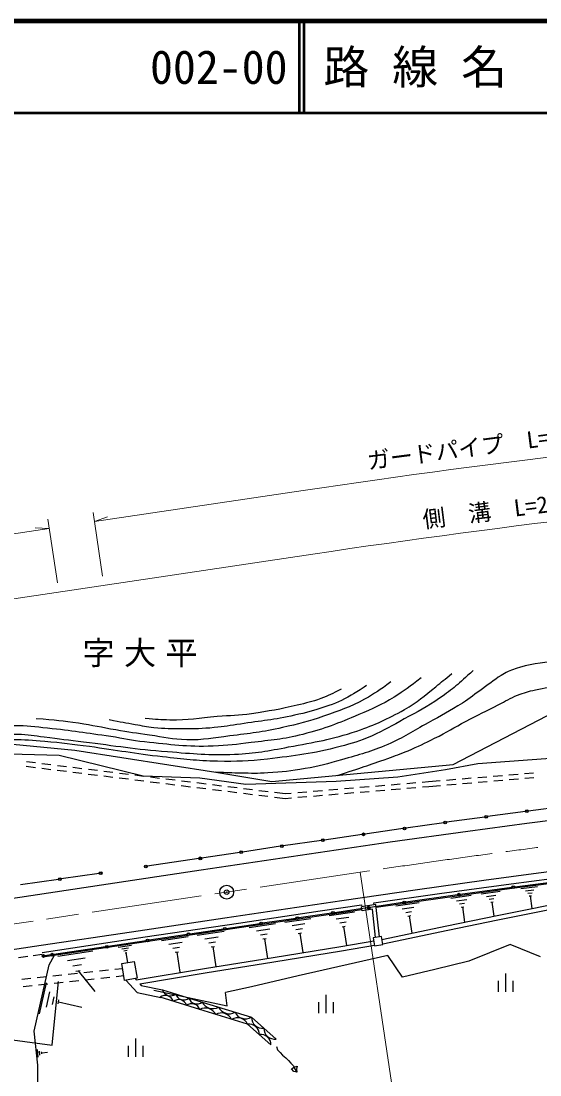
# Model space of a CAD drawing. Units: millimetres, scale not verified. Extents: x 40000 to 680000, y 20000 to 380000.
# Drawn here: x 147490 to 203947, y 265327 to 380000 of the extents above; entities that cross this region are included whole.
import ezdxf
from ezdxf.enums import TextEntityAlignment as Align

# ---------------------------------------------------------------- set-up
doc = ezdxf.new("R2010")
doc.units = ezdxf.units.MM
doc.header["$LTSCALE"] = 1000
doc.header["$PDMODE"] = 32
doc.header["$PDSIZE"] = 500
doc.linetypes.add('CHAIN', pattern=[18.5, 12, -1.5, 3.5, -1.5])
for name, color, linetype, lineweight in [('M-BGD', 7, 'Continuous', 25), ('M-BMK', 2, 'CHAIN', 13), ('M-BMK-ROW', 30, 'Continuous', 25), ('M-BMK-SRVR', 3, 'Continuous', 25), ('M-STR-HTXT', 7, 'Continuous', 13), ('M-STR-STRC', 7, 'Continuous', 25), ('M-TTL', 2, 'Continuous', 140), ('M-TTL-LINE', 7, 'Continuous', 50)]:
    doc.layers.add(name, color=color, linetype=linetype, lineweight=lineweight)
doc.layers.add('M-BMK-HTXT', color=7, linetype='Continuous')
doc.layers.add('M-TTL-TXT', color=7, linetype='Continuous')
doc.styles.add('ＭＳ ゴシック', font='')
doc.styles.get('ＭＳ ゴシック').set_extended_font_data('MS Gothic')

msp = doc.modelspace()

# ---------------------------------------------------------------- linework, layer by layer
at = {"layer": 'M-BGD'}
for p, q in [((148063, 299431), (149056, 299308)), ((148056, 298908), (149049, 298784)), ((149743, 298698), (150736, 298575)), ((149750, 299221), (150743, 299098)), ((151430, 298489), (152423, 298366)), ((151438, 299012), (152430, 298889)), ((153118, 298280), (154110, 298157)), ((153125, 298803), (154117, 298680)), ((154812, 298594), (155804, 298471)), ((156499, 298384), (157491, 298261)), ((158186, 298175), (159178, 298052)), ((202262, 298121), (203258, 298205)), ((154805, 298071), (155797, 297947)), ((156492, 297861), (157484, 297738)), ((158179, 297652), (159171, 297529)), ((159866, 297443), (160858, 297320)), ((159873, 297966), (160865, 297843)), ((161553, 297234), (162545, 297110)), ((161560, 297757), (162552, 297634)), ((163240, 297024), (164232, 296901)), ((163247, 297547), (164239, 297424)), ((164934, 297338), (165926, 297215)), ((166621, 297129), (167614, 297006)), ((189447, 297048), (190443, 297131)), ((191141, 297190), (191811, 297246)), ((191811, 297246), (193094, 297354)), ((193792, 297412), (194788, 297496)), ((195486, 297554), (196482, 297637)), ((195529, 297036), (196526, 297119)), ((197180, 297696), (198176, 297779)), ((197223, 297178), (198220, 297261)), ((198874, 297838), (199870, 297921)), ((198917, 297320), (199914, 297403)), ((200568, 297980), (201564, 298063)), ((200611, 297461), (201608, 297545)), ((202305, 297603), (203302, 297687)), ((164927, 296815), (165919, 296692)), ((166614, 296606), (167607, 296483)), ((168301, 296397), (169294, 296273)), ((168308, 296920), (169301, 296797)), ((169988, 296187), (170981, 296064)), ((169995, 296710), (170988, 296587)), ((171675, 295978), (172668, 295855)), ((171682, 296501), (172675, 296378)), ((173369, 296292), (174362, 296169)), ((175057, 296083), (176221, 295938)), ((176221, 295938), (176891, 295994)), ((177588, 296053), (178585, 296137)), ((179283, 296195), (180279, 296279)), ((180977, 296337), (181973, 296421)), ((180993, 295817), (181990, 295900)), ((182671, 296479), (183667, 296563)), ((182687, 295959), (183684, 296043)), ((184365, 296622), (185361, 296705)), ((184381, 296101), (185378, 296185)), ((186059, 296764), (187055, 296847)), ((186075, 296243), (187072, 296327)), ((187753, 296906), (188749, 296989)), ((187769, 296385), (188766, 296469)), ((189463, 296527), (190460, 296611)), ((191157, 296670), (191854, 296728)), ((191854, 296728), (193137, 296836)), ((193835, 296894), (194832, 296977)), ((173362, 295769), (174355, 295646)), ((175049, 295560), (176210, 295416)), ((176210, 295416), (176907, 295474)), ((177605, 295533), (178601, 295616)), ((179299, 295675), (180296, 295758)), ((201865, 285610), (203700, 285848)), ((194259, 284568), (196483, 284875)), ((194866, 284274), (195978, 284428)), ((197558, 285024), (199615, 285308)), ((198119, 284752), (199148, 284894)), ((198424, 284444), (198938, 284515)), ((202364, 285364), (203281, 285482)), ((202632, 285088), (203091, 285147)), ((202787, 284797), (203016, 284826)), ((202901, 284811), (203079, 283436)), ((184525, 283829), (184557, 283606)), ((184604, 283168), (184528, 283601)), ((185915, 283845), (185888, 284035)), ((188281, 283720), (190813, 284082)), ((188974, 283388), (190240, 283569)), ((195195, 283942), (195752, 284019)), ((195386, 283590), (195664, 283629)), ((195525, 283609), (195755, 281941)), ((198600, 284119), (198857, 284155)), ((198728, 284137), (198941, 282594)), ((176199, 281947), (179017, 282365)), ((181004, 282658), (183761, 283061)), ((181760, 282299), (183139, 282501)), ((189351, 283011), (189984, 283102)), ((189569, 282612), (189886, 282657)), ((189728, 282635), (189999, 280735)), ((166666, 280527), (169589, 280964)), ((172326, 281372), (175188, 281797)), ((173112, 281001), (174543, 281213)), ((176973, 281582), (178382, 281791)), ((177395, 281164), (178100, 281269)), ((182172, 281890), (182861, 281991)), ((182412, 281456), (182756, 281506)), ((182584, 281481), (182886, 279413)), ((162754, 279943), (165677, 280380)), ((167469, 280149), (168931, 280368)), ((167907, 279717), (168638, 279826)), ((173541, 280577), (174256, 280683)), ((173791, 280127), (174148, 280180)), ((173969, 280153), (174288, 278007)), ((177641, 280721), (177993, 280773)), ((177817, 280747), (178131, 278633)), ((151493, 278267), (155311, 278840)), ((158068, 279241), (159513, 279458)), ((158465, 279055), (159188, 279163)), ((158682, 278841), (159043, 278895)), ((163558, 279565), (165019, 279783)), ((163996, 279133), (164726, 279242)), ((164251, 278673), (164617, 278727)), ((164434, 278700), (164761, 276508)), ((168163, 279257), (168528, 279312)), ((168346, 279284), (168673, 277092)), ((147227, 278094), (148216, 278241)), ((148809, 278329), (149798, 278477)), ((152543, 277774), (154452, 278060)), ((158808, 278614), (158989, 278641)), ((158899, 278628), (159061, 277544)), ((152629, 276287), (153623, 276394)), ((153116, 277209), (154070, 277352)), ((153450, 276609), (153927, 276680)), ((153688, 276645), (155510, 274394)), ((154319, 276469), (155313, 276577)), ((156009, 276652), (157004, 276759)), ((157700, 276834), (158542, 276924)), ((147558, 275741), (148553, 275848)), ((149249, 275923), (150243, 276030)), ((149390, 275134), (150384, 275241)), ((149489, 271981), (150265, 275357)), ((150939, 276105), (151933, 276212)), ((151080, 275316), (152074, 275423)), ((152770, 275498), (153765, 275605)), ((154461, 275680), (155455, 275787)), ((156151, 275862), (157145, 275969)), ((157841, 276044), (158674, 276134)), ((159891, 275805), (160017, 275665)), ((199413, 275555), (199413, 274355)), ((200213, 276355), (200213, 274355)), ((201013, 275555), (201013, 274355)), ((147700, 274951), (148694, 275059)), ((150246, 272696), (150634, 274384)), ((150905, 272988), (151099, 273832)), ((151516, 273070), (151613, 273492)), ((151565, 273281), (154096, 272699)), ((179836, 273244), (179836, 272044)), ((180636, 274044), (180636, 272044)), ((181436, 273244), (181436, 272044)), ((159135, 268494), (159135, 267294)), ((159935, 269294), (159935, 267294)), ((160735, 268494), (160735, 267294)), ((149356, 267254), (149265, 268096)), ((149544, 267487), (149498, 267908)), ((149743, 267615), (149720, 267826)), ((149731, 267721), (150363, 267789))]:
    msp.add_line(p, q, dxfattribs=at)
for points in [[(194489, 299111), (206600, 305378), (213867, 304248), (220602, 303831), (228288, 301213)], [(135420, 301253), (141886, 301022), (146598, 301333), (153329, 300679), (168686, 298257), (174785, 297240), (194489, 299111)], [(185888, 284035), (193023, 285054), (200835, 286132), (207459, 286990), (215352, 287942), (221304, 288613), (226458, 289195)], [(186138, 283565), (193092, 284559), (200901, 285636), (207521, 286493), (215410, 287445), (221360, 288116), (226514, 288698)], [(186759, 280049), (193813, 281543), (199285, 282665), (208150, 284466)], [(149794, 278660), (161001, 280338), (171140, 281853), (180052, 283176), (184525, 283829)], [(149868, 278166), (161075, 279844), (171214, 281358), (180125, 282681), (184575, 283331)], [(186473, 280359), (186105, 283878), (184528, 283601)], [(186039, 280286), (185716, 283363), (184604, 283168)], [(186839, 279576), (193911, 281073), (199381, 282194), (208246, 283995)], [(160017, 275665), (167456, 276894), (174909, 278108), (182277, 279309), (185867, 279921)], [(160399, 275242), (167533, 276421), (174987, 277634), (182356, 278835), (185947, 279448)], [(149118, 257759), (149312, 262908), (149298, 266389), (148899, 270083), (150563, 277322), (151126, 278352)], [(158896, 275638), (160106, 274298), (162700, 273752)], [(160399, 275242), (160552, 275073), (162876, 274583)], [(162876, 274583), (167185, 273247), (172563, 271595), (175240, 269227)], [(174677, 268590), (172137, 270836), (166934, 272435), (162624, 273772)], [(175287, 268434), (175409, 268048), (175680, 267759), (175951, 267469), (176301, 267188), (176572, 266899), (176844, 266609), (177115, 266319), (177228, 266013), (177508, 265644), (177184, 265688), (176913, 265978), (177211, 266170), (177518, 266284), (177473, 265960), (177508, 265644), (177491, 265802)]]:
    msp.add_lwpolyline(points, dxfattribs=at)
for points in [[(185962, 279359), (186850, 279509), (186700, 280398), (185812, 280247)], [(160118, 275843), (158761, 275615), (158455, 277443), (159812, 277670)]]:
    msp.add_lwpolyline(points, close=True, dxfattribs=at)
for centre, radius, start, end in [((163744, 274845), 907, 196.74579, 308.78785), ((165181, 274399), 907, 196.74579, 308.78785), ((163192, 273064), 907, 16.75795, 128.77569), ((164629, 272619), 907, 16.75795, 128.77569), ((166066, 272173), 907, 16.75795, 128.77569), ((166617, 273954), 907, 196.74579, 308.78785), ((168345, 273831), 1299, 206.71706, 299.1281), ((167558, 271376), 1229, 25.33583, 120.50934), ((169292, 270843), 1229, 25.33583, 120.50934), ((170138, 273280), 1299, 206.71706, 299.1281), ((171931, 272729), 1299, 206.71706, 299.1281), ((171027, 270310), 1229, 25.33583, 120.50934), ((172310, 269752), 1098, 357.97101, 99.04414), ((173761, 271600), 1198, 180.26849, 276.74666), ((173580, 268629), 1098, 357.97101, 99.04414), ((175099, 270416), 1198, 180.26849, 276.74666)]:
    msp.add_arc(centre, radius, start, end, dxfattribs=at)
for points, knots in [([(282782, 317147), (282480, 316577), (282354, 316372), (281992, 315940), (281532, 315389), (281190, 315144), (280586, 314754), (279752, 314217), (279238, 313982), (278320, 313606), (277321, 313198), (276737, 313021), (275693, 312748), (274775, 312508), (274244, 312439), (273307, 312289), (272331, 312133), (271780, 312075), (270797, 311970), (269708, 311855), (269097, 311799), (268004, 311749), (267370, 311720), (267014, 311727), (266380, 311747), (265443, 311776), (264921, 311857), (263988, 311946), (263284, 312013), (262892, 312075), (262189, 312144), (261524, 312209), (261151, 312316), (260483, 312286), (259861, 312258), (259519, 312149), (258912, 312004), (258312, 311860), (257984, 311744), (257398, 311550), (256747, 311335), (256392, 311188), (255746, 310959), (255240, 310780), (254962, 310663), (254450, 310505), (253874, 310328), (253552, 310225), (252963, 310099), (251898, 309870), (251284, 309827), (250204, 309684), (249419, 309580), (248979, 309513), (248188, 309463), (247462, 309418), (247053, 309427), (246325, 309435), (245322, 309446), (244761, 309488), (243759, 309527), (242510, 309575), (241811, 309604), (240562, 309659), (239424, 309710), (238788, 309774), (237650, 309801), (235882, 309843), (234889, 309897), (233123, 309812), (231647, 309742), (230829, 309593), (229355, 309498), (227667, 309391), (226719, 309376), (225029, 309321), (223433, 309268), (222539, 309220), (220942, 309219), (219684, 309218), (218977, 309213), (217723, 309310), (215896, 309452), (214894, 309722), (213088, 310027), (212021, 310207), (211447, 310480), (210368, 310548), (208768, 310649), (207861, 310557), (206267, 310388), (204475, 310199), (203439, 310173), (201713, 309655), (201052, 309457), (200673, 309337), (200074, 308993), (199094, 308431), (198616, 308002), (197694, 307350), (196843, 306748), (196403, 306359), (195527, 305796), (194106, 304883), (193257, 304458), (191780, 303641), (190079, 302699), (189180, 302057), (187397, 301284), (185498, 300461), (184355, 300192), (182366, 299622), (180829, 299182), (179965, 298924), (178389, 298660), (176814, 298395), (175922, 298279), (174327, 298182), (173198, 298112), (172563, 298144), (171432, 298161), (170359, 298177), (170007, 298193), (168686, 298257)], [0, 0, 0, 0, 1, 1, 1, 2, 2, 2, 3, 3, 3, 4, 4, 4, 5, 5, 5, 6, 6, 6, 7, 7, 7, 8, 8, 8, 9, 9, 9, 10, 10, 10, 11, 11, 11, 12, 12, 12, 13, 13, 13, 14, 14, 14, 15, 15, 15, 16, 16, 16, 17, 17, 17, 18, 18, 18, 19, 19, 19, 20, 20, 20, 21, 21, 21, 22, 22, 22, 23, 23, 23, 24, 24, 24, 25, 25, 25, 26, 26, 26, 27, 27, 27, 28, 28, 28, 29, 29, 29, 30, 30, 30, 31, 31, 31, 32, 32, 32, 33, 33, 33, 34, 34, 34, 35, 35, 35, 36, 36, 36, 37, 37, 37, 38, 38, 38, 39, 39, 39, 40, 40, 40, 41, 41, 41, 41]), ([(181887, 297915), (184549, 298777), (185262, 298985), (187390, 299769), (188254, 300088), (188748, 300240), (189595, 300603), (190739, 301095), (191369, 301398), (192483, 301956), (193844, 302638), (194562, 303103), (195909, 303813), (197269, 304531), (198042, 304913), (199416, 305605), (200236, 306018), (200667, 306315), (201523, 306650), (202258, 306938), (202690, 307052), (203459, 307233), (204524, 307483), (205139, 307541), (206224, 307684), (207279, 307822), (207879, 307823), (208940, 307907), (210575, 308036), (211490, 308117), (213127, 308218), (213962, 308269), (214430, 308298), (215266, 308304), (216604, 308314), (217352, 308225), (218689, 308160), (219912, 308101), (220594, 307995), (221818, 307985), (222972, 307976), (223619, 308007), (224770, 308086), (226341, 308194), (227215, 308323), (228783, 308470), (229909, 308576), (230538, 308669), (231667, 308737), (232627, 308794), (233166, 308820), (234128, 308809), (235294, 308795), (235943, 308687), (237109, 308642), (238306, 308595), (238978, 308592), (240177, 308583), (241430, 308573), (242132, 308578), (243385, 308589), (244406, 308597), (244979, 308567), (245998, 308628), (246917, 308683), (247423, 308802), (248340, 308885), (249314, 308973), (249865, 308966), (250839, 309060), (251831, 309155), (252395, 309180), (253371, 309386), (254721, 309672), (255447, 309960), (256771, 310351), (257762, 310645), (258282, 310959), (259303, 311123), (260524, 311318), (261234, 311186), (262470, 311127), (263780, 311064), (264503, 310869), (265813, 310802), (266932, 310745), (267561, 310731), (268681, 310770), (269946, 310815), (270649, 310933), (271912, 311026), (273289, 311126), (274074, 311064), (275441, 311264), (276779, 311460), (277510, 311695), (278808, 312077), (279695, 312339), (280216, 312449), (281042, 312865), (281832, 313264), (282232, 313590), (282871, 314201), (283489, 314792), (283796, 315197), (284158, 315972), (284380, 316446), (284460, 316652), (284611, 317234)], [0, 0, 0, 0, 1, 1, 1, 2, 2, 2, 3, 3, 3, 4, 4, 4, 5, 5, 5, 6, 6, 6, 7, 7, 7, 8, 8, 8, 9, 9, 9, 10, 10, 10, 11, 11, 11, 12, 12, 12, 13, 13, 13, 14, 14, 14, 15, 15, 15, 16, 16, 16, 17, 17, 17, 18, 18, 18, 19, 19, 19, 20, 20, 20, 21, 21, 21, 22, 22, 22, 23, 23, 23, 24, 24, 24, 25, 25, 25, 26, 26, 26, 27, 27, 27, 28, 28, 28, 29, 29, 29, 30, 30, 30, 31, 31, 31, 32, 32, 32, 33, 33, 33, 34, 34, 34, 35, 35, 35, 36, 36, 36, 36]), ([(196671, 309320), (195047, 307844), (194540, 307373), (193025, 306322), (191597, 305331), (190714, 304900), (189192, 304060), (187810, 303298), (187051, 302836), (185607, 302202), (184319, 301637), (183554, 301414), (182195, 301054), (179168, 300252), (177401, 300077), (174293, 299698), (172192, 299442), (170996, 299425), (168880, 299458), (166534, 299495), (165226, 299685), (162894, 299933), (159767, 300265), (158041, 300651), (154922, 301048), (153029, 301289), (151970, 301443), (150068, 301604), (148697, 301721), (147926, 301814), (146551, 301783), (144874, 301745), (143948, 301441), (142271, 301444), (140754, 301446), (139887, 301440), (138399, 301735), (137371, 301938), (136772, 302078), (135856, 302587), (134739, 303208), (134365, 303747), (133490, 304850)], [0, 0, 0, 0, 1, 1, 1, 2, 2, 2, 3, 3, 3, 4, 4, 4, 5, 5, 5, 6, 6, 6, 7, 7, 7, 8, 8, 8, 9, 9, 9, 10, 10, 10, 11, 11, 11, 12, 12, 12, 13, 13, 13, 14, 14, 14, 14]), ([(135610, 303730), (136439, 303112), (136744, 302871), (137574, 302522), (138324, 302206), (138776, 302084), (139581, 301967), (140431, 301845), (140921, 301930), (141778, 301978), (143060, 302049), (143771, 302189), (145051, 302294), (145870, 302362), (146329, 302440), (147151, 302420), (148274, 302393), (148895, 302238), (150011, 302105), (151679, 301907), (152611, 301777), (154279, 301576), (157855, 301145), (159846, 300770), (163438, 300507), (166278, 300300), (167878, 300086), (170722, 300222), (173031, 300333), (174317, 300578), (176587, 301012), (179518, 301572), (181199, 301793), (184027, 302745), (186131, 303454), (187263, 304012), (189211, 305079), (190655, 305871), (191322, 306547), (192611, 307571), (193304, 308122), (193535, 308305), (194362, 309009)], [0, 0, 0, 0, 1, 1, 1, 2, 2, 2, 3, 3, 3, 4, 4, 4, 5, 5, 5, 6, 6, 6, 7, 7, 7, 8, 8, 8, 9, 9, 9, 10, 10, 10, 11, 11, 11, 12, 12, 12, 13, 13, 13, 14, 14, 14, 14]), ([(191022, 308548), (189704, 307500), (189279, 307181), (188073, 306438), (186654, 305564), (185789, 305185), (184254, 304536), (181919, 303550), (180588, 303011), (178133, 302382), (175978, 301830), (174715, 301770), (172509, 301483), (170904, 301275), (170000, 301161), (168383, 301102), (165463, 300995), (163825, 301281), (160916, 301556), (159471, 301692), (158685, 301941), (157248, 302143), (154567, 302520), (153070, 302790), (150374, 303045), (148959, 303178), (148165, 303369), (146745, 303303), (145020, 303223), (144069, 302975), (142346, 302852), (141541, 302794), (141085, 302712), (140281, 302783), (139379, 302861), (139017, 302993), (138025, 303320)], [0, 0, 0, 0, 1, 1, 1, 2, 2, 2, 3, 3, 3, 4, 4, 4, 5, 5, 5, 6, 6, 6, 7, 7, 7, 8, 8, 8, 9, 9, 9, 10, 10, 10, 11, 11, 11, 12, 12, 12, 12]), ([(187727, 308083), (186463, 307149), (186033, 306871), (184871, 306220), (183225, 305299), (182188, 305001), (180412, 304366), (178702, 303755), (177705, 303516), (175933, 303122), (173717, 302629), (172445, 302492), (170193, 302210), (168378, 301984), (167357, 301745), (165529, 301794), (163933, 301837), (163053, 302070), (161471, 302291), (160030, 302493), (159225, 302628), (157789, 302869), (156211, 303134), (155339, 303357), (153755, 303589), (151952, 303852), (151333, 303898), (149116, 304085)], [0, 0, 0, 0, 1, 1, 1, 2, 2, 2, 3, 3, 3, 4, 4, 4, 5, 5, 5, 6, 6, 6, 7, 7, 7, 8, 8, 8, 9, 9, 9, 9]), ([(185062, 307699), (184323, 307173), (184082, 307026), (183422, 306648), (182356, 306037), (181713, 305759), (180548, 305370), (179283, 304948), (178556, 304760), (177256, 304465), (174979, 303950), (173665, 303859), (171357, 303509), (170239, 303340), (169613, 303231), (168488, 303120), (167169, 302990), (166424, 302971), (165098, 302975), (163857, 302978), (163159, 302989), (161923, 303108), (161134, 303185), (160701, 303300), (159920, 303433), (158807, 303623), (158452, 303695), (157079, 303959)], [0, 0, 0, 0, 1, 1, 1, 2, 2, 2, 3, 3, 3, 4, 4, 4, 5, 5, 5, 6, 6, 6, 7, 7, 7, 8, 8, 8, 9, 9, 9, 9]), ([(182310, 307294), (181305, 306769), (180985, 306608), (180092, 306275), (179125, 305914), (178551, 305801), (177546, 305563), (175624, 305109), (174530, 304919), (172576, 304629), (171125, 304413), (170296, 304437), (168833, 304321), (166823, 304162), (165700, 303893), (163684, 303942), (162628, 303967), (162242, 303978), (160986, 304113)], [0, 0, 0, 0, 1, 1, 1, 2, 2, 2, 3, 3, 3, 4, 4, 4, 5, 5, 5, 6, 6, 6, 6])]:
    msp.add_open_spline(points, degree=3, knots=knots, dxfattribs=at)
at = {"layer": 'M-BMK'}
msp.add_line((136921, 280301), (184399, 287385), dxfattribs=at)
msp.add_arc((331975, -701666), 1000000, 91.2953, 98.48645, dxfattribs=at)
at = {"layer": 'M-BMK-ROW'}
for p, q in [((137074, 300496), (151639, 300135)), ((197190, 299230), (220245, 300882)), ((151639, 300135), (160786, 297879)), ((188475, 297771), (193676, 298569)), ((193676, 298569), (197190, 299230)), ((160786, 297879), (166955, 297638)), ((166955, 297638), (171929, 296948)), ((171929, 296948), (181778, 297301)), ((181778, 297301), (188475, 297771)), ((200720, 279515), (196207, 277702)), ((204020, 278159), (200720, 279515)), ((187398, 278320), (177646, 276112)), ((188976, 275979), (187398, 278320)), ((196207, 277702), (192498, 276806)), ((192498, 276806), (188976, 275979)), ((150869, 268558), (151570, 275481)), ((177646, 276112), (172554, 274928)), ((161941, 274548), (169918, 272847)), ((172554, 274928), (169745, 274295)), ((169918, 272847), (169745, 274295)), ((144776, 269379), (150869, 268558))]:
    msp.add_line(p, q, dxfattribs=at)
at = {"layer": 'M-BMK-SRVR'}
msp.add_circle((169862, 285216), 750, dxfattribs=at)
msp.add_point((169862, 285216), dxfattribs=at)
at = {"layer": 'M-STR-HTXT'}
for p, q in [((155470, 325533), (178201, 328925)), ((150404, 325789), (151437, 318865)), ((155322, 326522), (156355, 319599)), ((155470, 325533), (156909, 326052)), ((130723, 321841), (150552, 324800)), ((150552, 324800), (149024, 324875)), ((131756, 314918), (179234, 322002)), ((184399, 287385), (188827, 257714))]:
    msp.add_line(p, q, dxfattribs=at)
for radius, start in [(1042000, 94.92126), (1035000, 91.2953)]:
    msp.add_arc((331975, -701666), radius, start, 98.48645, dxfattribs=at)
at = {"layer": 'M-STR-STRC'}
for p, q in [((208333, 294743), (202681, 294041)), ((202384, 294002), (198236, 293429)), ((193494, 292773), (189347, 292171)), ((197939, 293388), (193791, 292815)), ((184607, 291483), (180460, 290886)), ((189050, 292128), (184904, 291526)), ((175720, 290202), (171578, 289580)), ((180163, 290843), (176017, 290246)), ((171282, 289535), (167139, 288913)), ((166843, 288869), (161217, 288032)), ((156002, 287253), (151859, 286648)), ((151562, 286605), (147419, 286000)), ((200904, 285732), (195267, 284959)), ((206827, 286481), (201201, 285771)), ((194970, 284917), (189339, 284122)), ((185163, 283507), (181580, 282978)), ((189042, 284079), (185460, 283551)), ((177404, 282362), (173752, 281823)), ((181284, 282935), (177701, 282406)), ((169506, 281195), (165854, 280656)), ((173455, 281779), (169803, 281239)), ((161114, 279931), (156966, 279297)), ((165557, 280611), (161410, 279977)), ((156669, 279253), (151036, 278435)), ((150739, 278390), (150081, 278288))]:
    msp.add_line(p, q, dxfattribs=at)
for points in [[(225853, 295418), (220348, 294806), (214476, 294149), (208533, 293457), (202514, 292692), (196105, 291832), (187669, 290644), (178848, 289352), (167102, 287590), (156228, 285964), (147369, 284647), (138156, 283291), (131991, 282367), (126633, 281592), (120524, 280759), (114593, 280036), (109314, 279466), (104124, 279014), (98380, 278659), (91706, 278500), (84425, 278601), (78496, 278898), (71053, 279631), (70870, 279655)], [(227659, 290058), (221721, 289411), (215677, 288740), (209693, 288032), (203778, 287283), (197848, 286491), (190627, 285474), (182403, 284274), (169669, 282387), (159505, 280877), (149668, 279399), (139049, 277810), (132717, 276859), (127064, 276050), (120890, 275240), (115075, 274548), (110425, 274044), (106164, 273665), (102614, 273389), (97489, 273113)]]:
    msp.add_lwpolyline(points, dxfattribs=at)
for centre, radius in [((202533, 294023), 150), ((202533, 294023), 120), ((202533, 294023), 100), ((193642, 292794), 150), ((193642, 292794), 120), ((193642, 292794), 100), ((198088, 293409), 150), ((198088, 293409), 120), ((198088, 293409), 100), ((184755, 291505), 150), ((184755, 291505), 120), ((184755, 291505), 100), ((189199, 292150), 150), ((189199, 292150), 120), ((189199, 292150), 100), ((175869, 290224), 150), ((175869, 290224), 120), ((175869, 290224), 100), ((180312, 290865), 150), ((180312, 290865), 120), ((180312, 290865), 100), ((166991, 288891), 150), ((166991, 288891), 120), ((166991, 288891), 100), ((171430, 289558), 150), ((171430, 289558), 120), ((171430, 289558), 100), ((161069, 288009), 150), ((161069, 288009), 120), ((161069, 288009), 100), ((151711, 286627), 150), ((151711, 286627), 120), ((151711, 286627), 100), ((156151, 287274), 150), ((156151, 287274), 120), ((156151, 287274), 100), ((201052, 285752), 150), ((201052, 285752), 120), ((201052, 285752), 100), ((195119, 284938), 150), ((195119, 284938), 120), ((195119, 284938), 100), ((185311, 283529), 150), ((185311, 283529), 120), ((185311, 283529), 100), ((189191, 284101), 150), ((189191, 284101), 120), ((189191, 284101), 100), ((177553, 282384), 150), ((177553, 282384), 120), ((177553, 282384), 100), ((181432, 282956), 150), ((181432, 282956), 120), ((181432, 282956), 100), ((169655, 281217), 150), ((169655, 281217), 120), ((169655, 281217), 100), ((173604, 281801), 150), ((173604, 281801), 120), ((173604, 281801), 100), ((161262, 279954), 150), ((161262, 279954), 120), ((161262, 279954), 100), ((165706, 280634), 150), ((165706, 280634), 120), ((165706, 280634), 100), ((156818, 279275), 150), ((156818, 279275), 120), ((156818, 279275), 100), ((149933, 278265), 150), ((149933, 278265), 120), ((149933, 278265), 100), ((150887, 278414), 150), ((150887, 278414), 120), ((150887, 278414), 100)]:
    msp.add_circle(centre, radius, dxfattribs=at)
at = {"layer": 'M-TTL'}
msp.add_line((680000, 380000), (40000, 380000), dxfattribs=at)
at = {"layer": 'M-TTL-LINE'}
for p, q in [((177750, 380000), (177750, 370000)), ((178250, 380000), (178250, 370000)), ((40000, 370000), (680000, 370000))]:
    msp.add_line(p, q, dxfattribs=at)

# ---------------------------------------------------------------- texts
at = {"layer": 'M-BMK-HTXT', "insert": (154165, 309690), "char_height": 2566, "attachment_point": 7, "style": 'ＭＳ ゴシック'}
msp.add_mtext('\\T1.29;字大平', dxfattribs=at)
at = {"layer": 'M-STR-HTXT', "style": 'ＭＳ ゴシック'}
for s, rotation, p in [('ガードパイプ\u3000L=85.5', 7.424, (197726, 332284)), ('側\u3000溝\u3000L=257.0', 7.168, (200662, 325455))]:
    msp.add_text(s, height=1833, rotation=rotation, dxfattribs=at).set_placement(p, align=Align.BOTTOM_CENTER)
at = {"layer": 'M-TTL-TXT', "style": 'ＭＳ ゴシック'}
for s, p in [('路 線 名', (180380, 375000)), ('002-00', (161521, 375000))]:
    msp.add_text(s, height=3666, dxfattribs=at).set_placement(p, align=Align.MIDDLE_LEFT)

doc.saveas('drawing.dxf')
